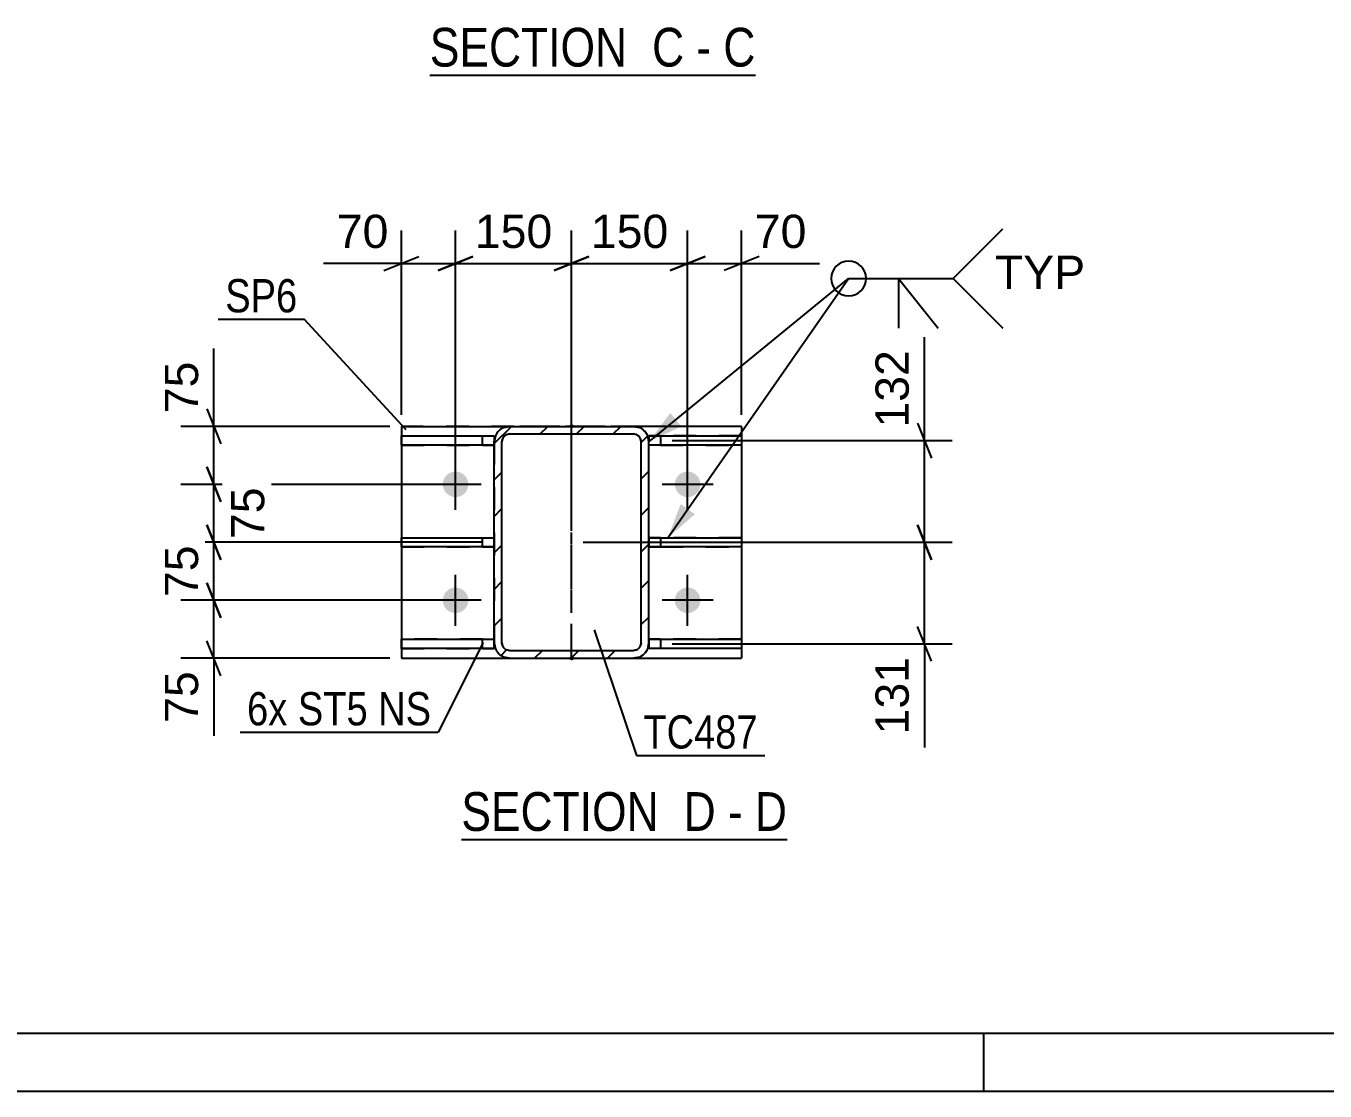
# Model space of a CAD drawing. Header units: millimetres. Extents: x 0 to 841, y 0 to 594.
# Drawn here: x 128.5 to 240.4, y 0 to 91.8 of the extents above; entities that cross this region are included whole.
import ezdxf

# ---------------------------------------------------------------- set-up
doc = ezdxf.new("R2010")
doc.units = ezdxf.units.MM
doc.linetypes.add('DXK_LINE_DOT2', pattern=[3.9198, 1.9599, -1.9599])
doc.linetypes.add('DXK_LINE_DOT3', pattern=[5.9187, 2.979, -0.9799, 0.9799, -0.9799])
doc.styles.add('Arial', font='ARIAL.TTF', dxfattribs={"height": 0.2})
doc.styles.add('Arial Narrow', font='ARIALN.TTF', dxfattribs={"height": 0.2})

# ---------------------------------------------------------------- blocks, each defined once
blk = doc.blocks.new('Unknown-284933679-1134')
at = {"color": 5, "linetype": 'Continuous'}
for p, q in [((5, 5), (836, 5)), ((211, 0), (211, 5)), ((0, 0), (841, 0))]:
    blk.add_line(p, q, dxfattribs=at)
blk = doc.blocks.new('Unknown-284933679-13 - 8215')
at = {"color": 6, "linetype": 'Continuous'}
blk.add_line((163.26, 87.58), (191.33, 87.58), dxfattribs=at)
at = {"color": 0, "linetype": 'Continuous'}
for points in [[(181.37, 88.33), (181.37, 91.83), (163.26, 91.83), (163.26, 88.33)], [(185.18, 88.33), (185.18, 91.83), (182.42, 91.83), (182.42, 88.33)], [(187.51, 88.33), (187.51, 91.83), (186.23, 91.83), (186.23, 88.33)], [(191.33, 88.33), (191.33, 91.83), (188.56, 91.83), (188.56, 88.33)]]:
    blk.add_wipeout(points, dxfattribs=at)
at = {"color": 7, "linetype": 'Continuous', "style": 'Arial Narrow'}
for s, p in [('SECTION ', (163.26, 88.33)), ('C', (182.42, 88.33)), ('C', (188.56, 88.33)), ('-', (186.23, 88.33))]:
    blk.add_text(s, height=3.34, dxfattribs=at).set_placement(p)
blk = doc.blocks.new('Unknown-284933679-14 - 8650')
at = {"color": 6, "linetype": 'Continuous'}
blk.add_line((165.98, 21.68), (194.05, 21.68), dxfattribs=at)
at = {"color": 0, "linetype": 'Continuous'}
for points in [[(184.09, 22.43), (184.09, 25.93), (165.98, 25.93), (165.98, 22.43)], [(187.91, 22.43), (187.91, 25.93), (185.14, 25.93), (185.14, 22.43)], [(190.23, 22.43), (190.23, 25.93), (188.96, 25.93), (188.96, 22.43)], [(194.05, 22.43), (194.05, 25.93), (191.28, 25.93), (191.28, 22.43)]]:
    blk.add_wipeout(points, dxfattribs=at)
at = {"color": 7, "linetype": 'Continuous', "style": 'Arial Narrow'}
for s, p in [('SECTION ', (165.98, 22.43)), ('D', (185.14, 22.43)), ('D', (191.28, 22.43)), ('-', (188.96, 22.43))]:
    blk.add_text(s, height=3.34, dxfattribs=at).set_placement(p)
blk = doc.blocks.new('Part-284933679-8685 - 8650')
at = {"color": 2, "linetype": 'Continuous'}
for p, q in [((160.81, 38.15), (160.81, 38.95)), ((160.81, 38.95), (168.81, 38.95)), ((168.81, 38.15), (160.81, 38.15)), ((168.81, 38.15), (168.81, 38.65)), ((168.81, 38.15), (168.81, 38.15))]:
    blk.add_line(p, q, dxfattribs=at)
at = {"color": 7, "linetype": 'DXK_LINE_DOT2'}
for p, q in [((167.81, 38.95), (160.81, 38.95)), ((160.81, 38.15), (167.81, 38.15)), ((167.81, 38.15), (167.81, 38.95)), ((167.81, 38.95), (168.81, 38.95)), ((167.81, 38.15), (168.81, 38.15)), ((168.81, 38.95), (168.81, 38.65)), ((168.81, 38.15), (168.81, 38.15))]:
    blk.add_line(p, q, dxfattribs=at)
blk = doc.blocks.new('Part-284933679-8655 - 8650')
at = {"linetype": 'Continuous'}
h = blk.add_hatch(dxfattribs=at)
h.set_pattern_fill('', scale=0.7, style=0, pattern_type=0)
h.set_pattern_definition([(45, (182.0427, 56.4894), (-1.57154, 1.57154), [])])
h.paths.add_polyline_path([(182.14, 55.98), (182.04, 56.49), (181.75, 56.92), (181.32, 57.21), (180.81, 57.31), (170.14, 57.31), (169.63, 57.21), (169.2, 56.92), (168.91, 56.49), (168.81, 55.98), (168.81, 38.65), (168.91, 38.14), (169.2, 37.7), (169.63, 37.41), (170.14, 37.31), (180.81, 37.31), (181.32, 37.41), (181.75, 37.7), (182.04, 38.14), (182.14, 38.65)])
h.paths.add_polyline_path([(181.43, 38.39), (181.28, 38.17), (181.07, 38.03), (180.81, 37.98), (170.14, 37.98), (169.89, 38.03), (169.67, 38.17), (169.53, 38.39), (169.48, 38.65), (169.48, 55.98), (169.53, 56.23), (169.67, 56.45), (169.89, 56.6), (170.14, 56.65), (180.81, 56.65), (181.07, 56.6), (181.28, 56.45), (181.43, 56.23), (181.48, 55.98), (181.48, 38.65)])
at = {"color": 7, "linetype": 'DXK_LINE_DOT2'}
for p, q in [((169.63, 57.21), (170.14, 57.31)), ((170.14, 57.31), (180.81, 57.31)), ((180.81, 57.31), (181.32, 57.21)), ((168.81, 55.98), (168.91, 56.49)), ((169.53, 56.23), (169.48, 55.98)), ((170.14, 56.65), (169.89, 56.6)), ((170.14, 56.65), (180.81, 56.65)), ((181.07, 56.6), (180.81, 56.65)), ((181.48, 55.98), (181.43, 56.23)), ((182.04, 56.49), (182.14, 55.98)), ((168.81, 55.98), (168.81, 38.65)), ((169.48, 38.65), (169.48, 55.98)), ((181.48, 38.65), (181.48, 55.98)), ((182.14, 38.65), (182.14, 55.98)), ((168.91, 38.14), (168.81, 38.65)), ((169.48, 38.65), (169.53, 38.39)), ((181.43, 38.39), (181.48, 38.65)), ((182.14, 38.65), (182.04, 38.14)), ((170.14, 37.31), (169.63, 37.41)), ((169.89, 38.03), (170.14, 37.98)), ((170.14, 37.98), (180.81, 37.98)), ((170.14, 37.31), (180.81, 37.31)), ((180.81, 37.98), (181.07, 38.03)), ((181.32, 37.41), (180.81, 37.31))]:
    blk.add_line(p, q, dxfattribs=at)
at = {"color": 2, "linetype": 'Continuous'}
for p, q in [((170.14, 57.31), (169.63, 57.21)), ((170.14, 57.31), (170.14, 57.31)), ((170.14, 57.31), (180.81, 57.31)), ((180.81, 57.31), (180.81, 57.31)), ((181.32, 57.21), (180.81, 57.31)), ((168.91, 56.49), (168.81, 55.98)), ((169.48, 55.98), (169.53, 56.23)), ((169.89, 56.6), (170.14, 56.65)), ((170.14, 56.65), (170.14, 56.65)), ((170.14, 56.65), (180.81, 56.65)), ((180.81, 56.65), (180.81, 56.65)), ((180.81, 56.65), (181.07, 56.6)), ((181.43, 56.23), (181.48, 55.98)), ((182.14, 55.98), (182.04, 56.49)), ((168.81, 55.98), (168.81, 55.98)), ((168.81, 38.65), (168.81, 55.98)), ((169.48, 55.98), (169.48, 55.98)), ((169.48, 38.65), (169.48, 55.98)), ((181.48, 55.98), (181.48, 55.98)), ((181.48, 38.65), (181.48, 55.98)), ((182.14, 55.98), (182.14, 55.98)), ((182.14, 38.65), (182.14, 55.98)), ((168.81, 38.65), (168.81, 38.65)), ((168.81, 38.65), (168.91, 38.14)), ((169.48, 38.65), (169.48, 38.65)), ((169.53, 38.39), (169.48, 38.65)), ((181.48, 38.65), (181.43, 38.39)), ((181.48, 38.65), (181.48, 38.65)), ((182.04, 38.14), (182.14, 38.65)), ((182.14, 38.65), (182.14, 38.65)), ((169.63, 37.41), (170.14, 37.31)), ((170.14, 37.98), (169.89, 38.03)), ((170.14, 37.98), (170.14, 37.98)), ((170.14, 37.98), (180.81, 37.98)), ((170.14, 37.31), (170.14, 37.31)), ((170.14, 37.31), (180.81, 37.31)), ((181.07, 38.03), (180.81, 37.98)), ((180.81, 37.98), (180.81, 37.98)), ((180.81, 37.31), (181.32, 37.41)), ((180.81, 37.31), (180.81, 37.31))]:
    blk.add_line(p, q, dxfattribs=at)
at = {"color": 7, "linetype": 'DXK_LINE_DOT3'}
blk.add_line((175.48, 47.31), (175.48, 47.31), dxfattribs=at)
at = {"color": 7, "linetype": 'DXK_LINE_DOT2'}
for centre, radius, start, end in [((170.14, 55.98), 1.33, 112.5, 157.5), ((180.81, 55.98), 1.33, 22.5, 67.5), ((170.14, 55.98), 0.667, 112.5, 157.5), ((180.81, 55.98), 0.667, 22.5, 67.5), ((170.14, 38.65), 1.33, 202.5, 247.5), ((170.14, 38.65), 0.667, 202.5, 247.5), ((180.81, 38.65), 0.667, 292.5, 337.5), ((180.81, 38.65), 1.33, 292.5, 337.5)]:
    blk.add_arc(centre, radius, start, end, dxfattribs=at)
at = {"color": 2, "linetype": 'Continuous'}
for centre, radius, start, end in [((170.14, 55.98), 1.33, 112.5, 157.5), ((180.81, 55.98), 1.33, 22.5, 67.5), ((170.14, 55.98), 0.667, 112.5, 157.5), ((180.81, 55.98), 0.667, 22.5, 67.5), ((170.14, 38.65), 1.33, 202.5, 247.5), ((170.14, 38.65), 0.667, 202.5, 247.5), ((180.81, 38.65), 0.667, 292.5, 337.5), ((180.81, 38.65), 1.33, 292.5, 337.5)]:
    blk.add_arc(centre, radius, start, end, dxfattribs=at)
blk = doc.blocks.new('Part-284933679-8684 - 8650')
at = {"color": 2, "linetype": 'Continuous'}
for p, q in [((160.81, 55.68), (160.81, 56.48)), ((160.81, 56.48), (168.81, 56.48)), ((168.81, 56.48), (168.81, 55.98)), ((168.81, 55.68), (160.81, 55.68))]:
    blk.add_line(p, q, dxfattribs=at)
at = {"color": 7, "linetype": 'DXK_LINE_DOT2'}
for p, q in [((160.81, 56.48), (167.81, 56.48)), ((167.81, 55.68), (167.81, 56.48)), ((167.81, 56.48), (168.81, 56.48)), ((160.81, 55.68), (167.81, 55.68)), ((167.81, 55.68), (168.81, 55.68)), ((168.81, 55.98), (168.81, 55.68)), ((168.81, 55.68), (168.81, 55.68))]:
    blk.add_line(p, q, dxfattribs=at)
blk = doc.blocks.new('Part-284933679-8676 - 8650')
at = {"linetype": 'Continuous'}
for points in [[(175.48, 57.21, -1), (175.48, 57.41, -1)], [(175.48, 37.21, -1), (175.48, 37.41, -1)]]:
    blk.add_hatch(color=246, dxfattribs=at).paths.add_polyline_path(points)
at = {"color": 2, "linetype": 'Continuous'}
for p, q in [((160.81, 57.31), (160.81, 37.31)), ((160.81, 57.31), (170.14, 57.31)), ((190.14, 57.31), (180.81, 57.31)), ((190.14, 57.31), (190.14, 37.31)), ((160.81, 37.31), (160.81, 37.31)), ((160.81, 37.31), (170.14, 37.31)), ((180.81, 37.31), (190.14, 37.31)), ((190.14, 37.31), (190.14, 37.31))]:
    blk.add_line(p, q, dxfattribs=at)
at = {"color": 7, "linetype": 'DXK_LINE_DOT2'}
for p, q in [((160.81, 57.31), (160.81, 57.31)), ((190.14, 57.31), (160.81, 57.31)), ((180.81, 57.31), (170.14, 57.31)), ((190.14, 57.31), (190.14, 57.31)), ((160.81, 37.31), (190.14, 37.31)), ((170.14, 37.31), (180.81, 37.31))]:
    blk.add_line(p, q, dxfattribs=at)
at = {"color": 7, "linetype": 'DXK_LINE_DOT3'}
blk.add_line((175.48, 37.31), (175.48, 57.31), dxfattribs=at)
at = {"color": 246, "linetype": 'DXK_LINE_DOT2'}
blk.add_line((175.48, 37.31), (175.48, 57.31), dxfattribs=at)
at = {"color": 246, "linetype": 'Continuous'}
for centre in [(175.48, 57.31), (175.48, 37.31)]:
    blk.add_circle(centre, 0.1, dxfattribs=at)
blk = doc.blocks.new('Part-284933679-8680 - 8650')
at = {"color": 2, "linetype": 'Continuous'}
for p, q in [((182.14, 47.71), (190.14, 47.71)), ((190.14, 47.71), (190.14, 46.91)), ((190.14, 46.91), (182.14, 46.91))]:
    blk.add_line(p, q, dxfattribs=at)
at = {"color": 7, "linetype": 'DXK_LINE_DOT2'}
for p, q in [((183.14, 47.71), (182.14, 47.71)), ((182.14, 47.71), (182.14, 47.71)), ((182.14, 47.71), (182.14, 46.91)), ((190.14, 47.71), (183.14, 47.71)), ((183.14, 47.71), (183.14, 46.91)), ((182.14, 46.91), (183.14, 46.91)), ((183.14, 46.91), (190.14, 46.91))]:
    blk.add_line(p, q, dxfattribs=at)
blk = doc.blocks.new('Bolt-284933679-8728 - 8650')
at = {"linetype": 'Continuous'}
for points in [[(164.38, 52.31, -1), (166.58, 52.31, -1)], [(184.38, 52.31, -1), (186.58, 52.31, -1)], [(164.38, 42.31, -1), (166.58, 42.31, -1)], [(184.38, 42.31, -1), (186.58, 42.31, -1)]]:
    blk.add_hatch(color=1, dxfattribs=at).paths.add_polyline_path(points)
at = {"color": 1, "linetype": 'Continuous'}
for p, q in [((165.48, 50.11), (165.48, 54.51)), ((185.48, 50.11), (185.48, 54.51)), ((167.68, 52.31), (163.28, 52.31)), ((187.68, 52.31), (183.28, 52.31)), ((165.48, 40.11), (165.48, 44.51)), ((185.48, 40.11), (185.48, 44.51)), ((167.68, 42.31), (163.28, 42.31)), ((187.68, 42.31), (183.28, 42.31))]:
    blk.add_line(p, q, dxfattribs=at)
blk = doc.blocks.new('Part-284933679-8681 - 8650')
at = {"color": 2, "linetype": 'Continuous'}
for p, q in [((182.14, 56.48), (182.14, 56.48)), ((182.14, 56.48), (190.14, 56.48)), ((182.14, 56.48), (182.14, 55.98)), ((190.14, 56.48), (190.14, 55.68)), ((190.14, 55.68), (182.14, 55.68))]:
    blk.add_line(p, q, dxfattribs=at)
at = {"color": 7, "linetype": 'DXK_LINE_DOT2'}
for p, q in [((183.14, 56.48), (182.14, 56.48)), ((190.14, 56.48), (183.14, 56.48)), ((183.14, 56.48), (183.14, 55.68)), ((182.14, 55.68), (182.14, 55.98)), ((183.14, 55.68), (182.14, 55.68)), ((183.14, 55.68), (190.14, 55.68))]:
    blk.add_line(p, q, dxfattribs=at)
blk = doc.blocks.new('Part-284933679-8682 - 8650')
at = {"color": 2, "linetype": 'Continuous'}
for p, q in [((182.14, 38.95), (190.14, 38.95)), ((182.14, 38.65), (182.14, 38.15)), ((190.14, 38.15), (182.14, 38.15)), ((190.14, 38.95), (190.14, 38.15))]:
    blk.add_line(p, q, dxfattribs=at)
at = {"color": 7, "linetype": 'DXK_LINE_DOT2'}
for p, q in [((183.14, 38.95), (182.14, 38.95)), ((182.14, 38.95), (182.14, 38.95)), ((182.14, 38.95), (182.14, 38.65)), ((183.14, 38.15), (182.14, 38.15)), ((182.14, 38.15), (182.14, 38.15)), ((190.14, 38.95), (183.14, 38.95)), ((183.14, 38.95), (183.14, 38.15)), ((190.14, 38.15), (183.14, 38.15))]:
    blk.add_line(p, q, dxfattribs=at)
blk = doc.blocks.new('Part-284933679-8683 - 8650')
at = {"color": 2, "linetype": 'Continuous'}
for p, q in [((160.81, 46.91), (160.81, 47.71)), ((160.81, 47.71), (168.81, 47.71)), ((168.81, 46.91), (160.81, 46.91))]:
    blk.add_line(p, q, dxfattribs=at)
at = {"color": 7, "linetype": 'DXK_LINE_DOT2'}
for p, q in [((160.81, 47.71), (167.81, 47.71)), ((167.81, 46.91), (167.81, 47.71)), ((167.81, 47.71), (168.81, 47.71)), ((168.81, 47.71), (168.81, 46.91)), ((160.81, 46.91), (167.81, 46.91)), ((167.81, 46.91), (168.81, 46.91)), ((168.81, 46.91), (168.81, 46.91))]:
    blk.add_line(p, q, dxfattribs=at)
blk = doc.blocks.new('StraightDimension-284933679-10573 - 8650')
at = {"color": 7, "linetype": 'Continuous'}
for p, q in [((165.48, 53.31), (165.48, 74.19)), ((175.48, 48.31), (175.48, 74.19)), ((163.98, 70.74), (166.98, 71.94)), ((176.98, 71.94), (173.98, 70.74)), ((165.48, 71.34), (175.48, 71.34))]:
    blk.add_line(p, q, dxfattribs=at)
at = {"color": 0}
blk.add_wipeout([(174.41, 72.09), (174.41, 76.29), (166.54, 76.29), (166.54, 72.09)], dxfattribs=at)
at = {"color": 3, "style": 'Arial'}
blk.add_text('150', height=2.865, dxfattribs=at).set_placement((167.14, 72.69))
blk = doc.blocks.new('StraightDimension-284933679-10917 - 8650')
at = {"color": 7, "linetype": 'Continuous'}
for p, q in [((205.89, 56.08), (205.89, 65)), ((205.89, 56.08), (205.89, 65)), ((205.29, 57.58), (206.49, 54.58)), ((184.14, 56.08), (208.29, 56.08)), ((205.89, 47.31), (205.89, 56.08)), ((206.49, 45.81), (205.29, 48.81)), ((176.48, 47.31), (208.29, 47.31))]:
    blk.add_line(p, q, dxfattribs=at)
at = {"color": 0}
blk.add_wipeout([(205.14, 64.48), (200.94, 64.48), (200.94, 56.6), (205.14, 56.6)], dxfattribs=at)
at = {"color": 3, "style": 'Arial'}
blk.add_text('132', height=2.865, rotation=90.0002, dxfattribs=at).set_placement((204.54, 57.2))
blk = doc.blocks.new('StraightDimension-284933679-10535 - 8650')
at = {"color": 7, "linetype": 'Continuous'}
for p, q in [((144.64, 57.31), (144.64, 64.01)), ((144.64, 57.31), (144.64, 64.01)), ((144.04, 58.81), (145.24, 55.81)), ((159.81, 57.31), (141.79, 57.31)), ((144.64, 52.31), (144.64, 57.31)), ((145.24, 50.81), (144.04, 53.81)), ((164.48, 52.31), (141.79, 52.31))]:
    blk.add_line(p, q, dxfattribs=at)
at = {"color": 0}
blk.add_wipeout([(143.89, 63.48), (139.69, 63.48), (139.69, 57.84), (143.89, 57.84)], dxfattribs=at)
at = {"color": 3, "style": 'Arial'}
blk.add_text('75', height=2.865, rotation=90.0002, dxfattribs=at).set_placement((143.29, 58.44))
blk = doc.blocks.new('StraightDimension-284933679-10536 - 8650')
at = {"color": 7, "linetype": 'Continuous'}
for p, q in [((144.04, 53.81), (145.24, 50.81)), ((164.48, 52.31), (142.24, 52.31)), ((144.64, 47.31), (144.64, 52.31)), ((145.24, 45.81), (144.04, 48.81)), ((167.81, 47.31), (142.24, 47.31))]:
    blk.add_line(p, q, dxfattribs=at)
at = {"color": 0}
blk.add_wipeout([(149.59, 52.64), (145.39, 52.64), (145.39, 46.99), (149.59, 46.99)], dxfattribs=at)
at = {"color": 3, "style": 'Arial'}
blk.add_text('75', height=2.865, rotation=90.0002, dxfattribs=at).set_placement((148.99, 47.59))
blk = doc.blocks.new('StraightDimension-284933679-10537 - 8650')
at = {"color": 7, "linetype": 'Continuous'}
for p, q in [((144.04, 48.81), (145.24, 45.81)), ((167.81, 47.31), (141.79, 47.31)), ((144.64, 42.31), (144.64, 47.31)), ((145.24, 40.81), (144.04, 43.81)), ((164.48, 42.31), (141.79, 42.31))]:
    blk.add_line(p, q, dxfattribs=at)
at = {"color": 0}
blk.add_wipeout([(143.89, 47.64), (139.69, 47.64), (139.69, 41.99), (143.89, 41.99)], dxfattribs=at)
at = {"color": 3, "style": 'Arial'}
blk.add_text('75', height=2.865, rotation=90.0002, dxfattribs=at).set_placement((143.29, 42.59))
blk = doc.blocks.new('StraightDimension-284933679-10538 - 8650')
at = {"color": 7, "linetype": 'Continuous'}
for p, q in [((144.04, 43.81), (145.24, 40.81)), ((164.48, 42.31), (141.79, 42.31)), ((144.64, 37.31), (144.64, 42.31)), ((145.24, 35.81), (144.04, 38.81)), ((159.81, 37.31), (141.79, 37.31)), ((144.64, 37.31), (144.64, 30.62)), ((144.64, 37.31), (144.64, 30.62))]:
    blk.add_line(p, q, dxfattribs=at)
at = {"color": 0}
blk.add_wipeout([(143.89, 36.79), (139.69, 36.79), (139.69, 31.14), (143.89, 31.14)], dxfattribs=at)
at = {"color": 3, "style": 'Arial'}
blk.add_text('75', height=2.865, rotation=90.0002, dxfattribs=at).set_placement((143.29, 31.74))
blk = doc.blocks.new('StraightDimension-284933679-10571 - 8650')
at = {"color": 7, "linetype": 'Continuous'}
for p, q in [((185.48, 53.31), (185.48, 74.19)), ((190.14, 58.31), (190.14, 74.19)), ((183.98, 70.74), (186.98, 71.94)), ((191.64, 71.94), (188.64, 70.74)), ((185.48, 71.34), (190.14, 71.34)), ((190.14, 71.34), (196.84, 71.34)), ((190.14, 71.34), (196.84, 71.34))]:
    blk.add_line(p, q, dxfattribs=at)
at = {"color": 0}
blk.add_wipeout([(196.32, 72.09), (196.32, 76.29), (190.67, 76.29), (190.67, 72.09)], dxfattribs=at)
at = {"color": 3, "style": 'Arial'}
blk.add_text('70', height=2.865, dxfattribs=at).set_placement((191.27, 72.69))
blk = doc.blocks.new('StraightDimension-284933679-10572 - 8650')
at = {"color": 7, "linetype": 'Continuous'}
for p, q in [((175.48, 48.31), (175.48, 74.19)), ((185.48, 53.31), (185.48, 74.19)), ((173.98, 70.74), (176.98, 71.94)), ((186.98, 71.94), (183.98, 70.74)), ((175.48, 71.34), (185.48, 71.34))]:
    blk.add_line(p, q, dxfattribs=at)
at = {"color": 0}
blk.add_wipeout([(184.41, 72.09), (184.41, 76.29), (176.54, 76.29), (176.54, 72.09)], dxfattribs=at)
at = {"color": 3, "style": 'Arial'}
blk.add_text('150', height=2.865, dxfattribs=at).set_placement((177.14, 72.69))
blk = doc.blocks.new('StraightDimension-284933679-10574 - 8650')
at = {"color": 7, "linetype": 'Continuous'}
for p, q in [((160.81, 58.31), (160.81, 74.19)), ((165.48, 53.31), (165.48, 74.19)), ((159.31, 70.74), (162.31, 71.94)), ((166.98, 71.94), (163.98, 70.74)), ((160.81, 71.34), (154.11, 71.34)), ((160.81, 71.34), (154.11, 71.34)), ((160.81, 71.34), (165.48, 71.34))]:
    blk.add_line(p, q, dxfattribs=at)
at = {"color": 0}
blk.add_wipeout([(160.29, 72.09), (160.29, 76.29), (154.64, 76.29), (154.64, 72.09)], dxfattribs=at)
at = {"color": 3, "style": 'Arial'}
blk.add_text('70', height=2.865, dxfattribs=at).set_placement((155.24, 72.69))
blk = doc.blocks.new('StraightDimension-284933679-10918 - 8650')
at = {"color": 7, "linetype": 'Continuous'}
for p, q in [((205.29, 48.81), (206.49, 45.81)), ((176.48, 47.31), (208.29, 47.31)), ((205.89, 38.55), (205.89, 47.31)), ((206.49, 37.05), (205.29, 40.05)), ((184.14, 38.55), (208.29, 38.55)), ((205.89, 38.55), (205.89, 29.62)), ((205.89, 38.55), (205.89, 29.62))]:
    blk.add_line(p, q, dxfattribs=at)
at = {"color": 0}
blk.add_wipeout([(205.14, 38.02), (200.94, 38.02), (200.94, 30.15), (205.14, 30.15)], dxfattribs=at)
at = {"color": 3, "style": 'Arial'}
blk.add_text('131', height=2.865, rotation=90.0002, dxfattribs=at).set_placement((204.54, 30.75))
blk = doc.blocks.new('Mark-284933679-10415 - 8650')
at = {"color": 30, "linetype": 'Continuous'}
for p, q in [((177.43, 39.76), (181.07, 28.93)), ((181.07, 28.93), (192.13, 28.93))]:
    blk.add_line(p, q, dxfattribs=at)
at = {"color": 0}
blk.add_wipeout([(191.53, 29.53), (191.53, 32.53), (181.67, 32.53), (181.67, 29.53)], dxfattribs=at)
blk.add_wipeout([(191.53, 29.53), (191.53, 32.53), (181.67, 32.53), (181.67, 29.53)], dxfattribs=at)
at = {"color": 3, "style": 'Arial Narrow'}
blk.add_text('TC487', height=2.863, dxfattribs=at).set_placement((181.67, 29.53))
blk = doc.blocks.new('Mark-284933679-10418 - 8650')
at = {"color": 30, "linetype": 'Continuous'}
for p in [(145.03, 66.54), (161.22, 57.01)]:
    blk.add_line(p, (152.44, 66.54), dxfattribs=at)
at = {"color": 0}
blk.add_wipeout([(151.84, 67.14), (151.84, 70.14), (145.63, 70.14), (145.63, 67.14)], dxfattribs=at)
blk.add_wipeout([(151.84, 67.14), (151.84, 70.14), (145.63, 70.14), (145.63, 67.14)], dxfattribs=at)
at = {"color": 3, "style": 'Arial Narrow'}
blk.add_text('SP6', height=2.863, dxfattribs=at).set_placement((145.63, 67.14))
blk = doc.blocks.new('MarkSet-284933679-10463 - 8650')
at = {"color": 30, "linetype": 'Continuous'}
for p in [(167.87, 38.67), (146.91, 30.93)]:
    blk.add_line(p, (163.98, 30.93), dxfattribs=at)
at = {"color": 0}
for points in [[(150.99, 31.53), (150.99, 34.53), (147.51, 34.53), (147.51, 31.53)], [(157.91, 31.53), (157.91, 34.53), (151.89, 34.53), (151.89, 31.53)], [(163.38, 31.53), (163.38, 34.53), (158.81, 34.53), (158.81, 31.53)]]:
    blk.add_wipeout(points, dxfattribs=at)
for points in [[(150.99, 31.53), (150.99, 34.53), (147.51, 34.53), (147.51, 31.53)], [(157.91, 31.53), (157.91, 34.53), (151.89, 34.53), (151.89, 31.53)], [(163.38, 31.53), (163.38, 34.53), (158.81, 34.53), (158.81, 31.53)]]:
    blk.add_wipeout(points, dxfattribs=at)
at = {"color": 3, "style": 'Arial Narrow'}
for s, p in [('6x', (147.51, 31.53)), ('ST5', (151.89, 31.53)), ('NS', (158.81, 31.53))]:
    blk.add_text(s, height=2.863, dxfattribs=at).set_placement(p)
blk = doc.blocks.new('WeldMark-284933679-10959 - 8650')
at = {"linetype": 'Continuous'}
for points in [[(184.94, 57.3), (182.14, 55.98), (183.99, 58.46)], [(186.11, 49.74), (183.78, 47.71), (184.88, 50.6)]]:
    blk.add_hatch(color=30, dxfattribs=at).paths.add_polyline_path(points)
at = {"color": 30, "linetype": 'Continuous'}
for p, q in [((182.14, 55.98), (199.36, 70.06)), ((183.78, 47.71), (199.36, 70.06)), ((199.36, 70.06), (208.36, 70.06))]:
    blk.add_line(p, q, dxfattribs=at)
at = {"color": 3, "linetype": 'Continuous'}
for q in [(207.08, 65.77), (203.65, 65.77)]:
    blk.add_line((203.65, 70.06), q, dxfattribs=at)
for start, end in [(90, 270), (270, 90)]:
    blk.add_arc((199.36, 70.06), 1.5, start, end, dxfattribs=at)
at = {"color": 0, "linetype": 'Continuous'}
blk.add_wipeout([(219.74, 69.16), (219.74, 72.16), (211.96, 72.16), (211.96, 69.16)], dxfattribs=at)
blk.add_wipeout([(219.74, 69.16), (219.74, 72.16), (211.96, 72.16), (211.96, 69.16)], dxfattribs=at)
at = {"color": 3, "linetype": 'Continuous'}
for q in [(212.65, 74.34), (212.65, 65.77)]:
    blk.add_line((208.36, 70.06), q, dxfattribs=at)
at = {"color": 3, "linetype": 'Continuous', "style": 'Arial'}
blk.add_text('TYP', height=2.865, dxfattribs=at).set_placement((211.96, 69.16))

msp = doc.modelspace()

# ---------------------------------------------------------------- block references
for name in ['Unknown-284933679-1134', 'Part-284933679-8676 - 8650', 'Part-284933679-8655 - 8650', 'Part-284933679-8684 - 8650', 'Part-284933679-8681 - 8650', 'Bolt-284933679-8728 - 8650', 'Part-284933679-8683 - 8650', 'Part-284933679-8680 - 8650', 'Part-284933679-8685 - 8650', 'Part-284933679-8682 - 8650']:
    msp.add_blockref(name, (0, 0))

# ---------------------------------------------------------------- next in the draw order: block references
for name in ['Unknown-284933679-13 - 8215', 'StraightDimension-284933679-10573 - 8650', 'Unknown-284933679-14 - 8650']:
    msp.add_blockref(name, (0, 0))

# ---------------------------------------------------------------- next in the draw order: block references
for name in ['StraightDimension-284933679-10917 - 8650', 'StraightDimension-284933679-10535 - 8650']:
    msp.add_blockref(name, (0, 0))

# ---------------------------------------------------------------- next in the draw order: block references
for name in ['StraightDimension-284933679-10571 - 8650', 'StraightDimension-284933679-10536 - 8650']:
    msp.add_blockref(name, (0, 0))

# ---------------------------------------------------------------- next in the draw order: block references
for name in ['StraightDimension-284933679-10574 - 8650', 'StraightDimension-284933679-10572 - 8650', 'StraightDimension-284933679-10537 - 8650']:
    msp.add_blockref(name, (0, 0))

# ---------------------------------------------------------------- next in the draw order: block references
for name in ['Mark-284933679-10418 - 8650', 'StraightDimension-284933679-10918 - 8650', 'StraightDimension-284933679-10538 - 8650']:
    msp.add_blockref(name, (0, 0))

# ---------------------------------------------------------------- next in the draw order: block references
for name in ['WeldMark-284933679-10959 - 8650', 'Mark-284933679-10415 - 8650', 'MarkSet-284933679-10463 - 8650']:
    msp.add_blockref(name, (0, 0))

doc.saveas('drawing.dxf')
